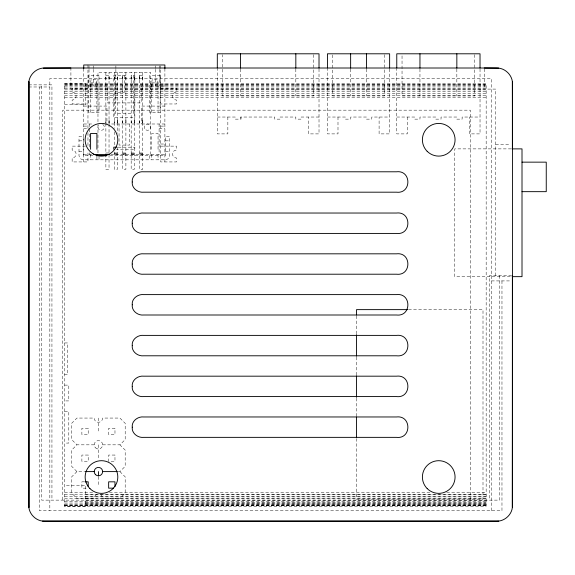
<?xml version="1.0" encoding="UTF-8"?>
<svg xmlns="http://www.w3.org/2000/svg" width="575" height="575" viewBox="0 0 575 575"><rect width="100%" height="100%" fill="white"/><g stroke="black" fill="none" stroke-linecap="round" stroke-linejoin="round"><path stroke-width="0.43" stroke-dasharray="2.88 2.16" d="M105.865 77.172L105.865 78.603M109.027 77.179L109.027 78.595M114.296 77.172L114.296 78.603M117.458 77.179L117.465 79.717M117.458 77.467L117.458 78.595M122.727 77.172L122.741 79.724M122.727 77.474L122.727 78.603M125.889 77.179L125.889 78.595M131.157 77.172L131.157 78.603M134.32 77.179L134.334 79.717M134.32 77.467L134.32 78.595M139.588 77.172L139.603 79.724M139.588 77.474L139.588 78.603M142.751 77.179L142.751 78.595M105.865 76.87L105.872 79.724M109.034 77.266L109.027 76.877M109.027 77.028L109.034 79.717M114.296 76.691L114.303 79.724M114.303 77.258L114.296 76.87M117.465 77.266L117.458 76.698M117.465 77.532L117.458 77.028M122.734 77.258L122.727 76.691M122.734 77.532L122.727 77.021M125.889 76.877L125.896 79.717M131.157 76.87L131.172 79.724M134.32 76.698L134.327 77.532M134.327 77.266L134.32 76.877M139.588 76.691L139.603 77.532M139.603 77.258L139.588 76.87M142.751 76.698L142.765 79.717M109.034 122.892L109.049 122.647A5.276 0.769 -87 0 0 109.049 119.888L109.034 119.715M117.465 122.892L117.48 122.647A5.276 0.769 -87 0 0 117.48 119.888L117.465 119.715M125.896 122.892L125.911 122.647A5.276 0.769 -87 0 0 125.911 119.888L125.896 119.715M134.334 122.892L134.342 122.647A5.276 0.769 -87 0 0 134.342 119.888L134.334 119.715M142.765 122.892L142.772 122.647A5.276 0.769 -87 0 0 142.772 119.888L142.765 119.715M90.591 112.398L90.591 82.886L91.123 79.199L96.392 79.199L96.916 82.886L96.916 112.398M151.721 112.398L151.721 82.886L152.246 79.199L157.521 79.199L158.046 82.886L158.046 112.398M94.207 444.834L76.928 444.834L71.652 450.103L71.652 466.332L76.928 471.601L84.705 471.601M76.928 471.601L71.652 476.876L71.652 493.106L76.928 498.374L94.207 498.374A4.219 4.219 0 0 1 98.426 494.155M102.638 444.834L119.923 444.834L125.192 439.566L125.192 423.337L119.923 418.061L102.638 418.061A4.219 4.219 0 0 1 98.426 422.28A4.219 4.219 0 0 1 94.207 418.061L76.928 418.061L71.652 423.337L71.652 439.566L76.928 444.834M118.198 471.601L119.923 471.601L125.192 466.332L125.192 450.103L119.923 444.834M105.872 75.512L109.034 75.512M125.896 75.512L113.778 75.512L113.778 117.667L134.859 117.667L134.859 75.512L131.172 75.512M139.603 75.512L142.765 75.512M90.591 82.886L96.916 82.886M151.721 82.886L158.046 82.886M64.587 83.813L486.162 83.813L486.162 506.259L64.587 506.18M64.587 84.223L486.162 84.223M28.75 84.87L51.937 84.87L51.937 500.128M64.587 84.884L486.162 84.884M64.587 85.797L486.162 85.797M83.742 86.049L107.453 86.049L107.453 102.911L141.184 102.911L141.184 86.049L164.896 86.049M28.75 86.976L49.831 86.976M64.587 86.947L486.162 86.947M87.961 88.162L72.148 88.162L72.148 92.108A3.953 3.953 0 0 1 76.101 96.061A3.953 3.953 0 0 1 72.148 100.014L72.148 103.967L87.961 103.967M160.677 88.162L176.489 88.162L176.489 92.108A3.953 3.953 0 0 0 172.536 96.061A3.953 3.953 0 0 0 176.489 100.014L176.489 103.967L160.677 103.967M64.587 88.313L486.162 88.313M64.587 89.865L486.162 89.865M64.587 91.583L486.162 91.583M64.587 93.438L486.162 93.438M64.587 95.4L486.162 95.4M64.587 97.427L486.162 97.427M64.587 104.758L85.661 104.758L85.661 83.684L64.587 83.684L64.587 506.316L85.661 506.316L85.661 485.235L64.587 485.235M83.742 106.073L106.928 106.073L106.928 123.992M164.896 106.073L141.709 106.073L141.709 123.992M217.314 117.034L235.232 117.034L235.232 119.14L241.026 119.14L241.026 117.034M319.017 117.034L301.106 117.034L301.106 119.14L295.83 119.14L295.83 117.034L280.025 117.034L280.025 119.14L274.757 119.14L274.757 117.034L240.501 117.034L240.501 119.14M327.448 117.034L345.367 117.034L345.367 119.14L350.635 119.14L350.635 117.034L366.447 117.034L366.447 119.14L371.716 119.14L371.716 117.034L389.634 117.034M396.772 117.034L414.69 117.034L414.69 119.14L419.958 119.14L419.958 117.034L435.764 117.034L435.764 119.14L441.032 119.14L441.032 117.034L456.845 117.034L456.845 119.14L462.113 119.14L462.113 117.034L480.032 117.034M83.742 123.992L93.754 123.992M164.896 123.992L109.034 123.992L109.034 72.349M83.742 126.097L87.961 126.097M160.677 126.097L164.896 126.097M83.742 128.211L89.542 128.211M159.103 128.211L164.896 128.211M78.998 140.853L83.217 140.853M165.42 140.853L169.639 140.853M160.677 144.016L164.896 144.016M495.65 144.663L510.737 144.663M85.431 146.129L72.148 146.129L72.148 150.075A3.953 3.953 0 0 1 76.101 154.028A3.953 3.953 0 0 1 72.148 157.981L72.148 161.934L87.961 161.934L87.961 150.995M160.677 146.129L176.489 146.129L176.489 150.075A3.953 3.953 0 0 0 172.536 154.028A3.953 3.953 0 0 0 176.489 157.981L176.489 161.934L160.677 161.934L160.677 69.367M118.17 147.178L134.859 147.178L134.859 149.284L116.416 149.284M511.24 148.882L454.717 148.882L454.717 276.654L511.24 276.654M78.998 151.397L83.217 151.397M165.42 151.397L169.639 151.397M105.872 152.979L109.034 152.979M114.303 152.979L117.465 152.979M122.741 152.979L125.896 152.979M131.172 152.979L134.334 152.979M139.603 152.979L142.765 152.979M114.303 153.503L117.465 153.503M122.741 153.503L125.896 153.503M131.172 153.503L134.334 153.503M139.603 153.503L142.765 153.503M83.742 154.56L92.216 154.56M110.795 154.56L164.896 154.56M114.303 154.625L117.465 154.625M122.741 154.625L125.896 154.625M131.172 154.625L134.334 154.625M139.603 154.625L142.765 154.625M92.963 155.609L83.217 155.609L83.217 136.642L78.998 136.642L78.998 155.609A4.629 4.629 0 0 0 83.217 159.828L165.42 159.828A4.629 4.629 0 0 0 169.639 155.609L169.639 136.642L165.42 136.642L165.42 155.609L110.177 155.609M511.621 275.641L489.325 275.641L489.325 500.128M491.431 280.916L510.751 280.916M408.552 309.63L483 309.63L483 499.344L356.529 499.344L356.529 438.488M64.587 342.952L67.749 342.952L67.749 374.569L64.587 374.569M64.587 385.113L68.799 385.113L68.799 400.919L64.587 400.919M64.587 411.456L68.799 411.456L68.799 443.073L64.587 443.073M84.252 481.828L81.88 481.828L81.88 488.153L88.205 488.153M64.587 492.567L93.287 492.567M109.43 492.567L430.553 492.567M446.696 492.567L486.162 492.567M64.587 494.593L486.162 494.593M85.661 494.809L486.162 494.809M64.587 496.556L486.162 496.556M85.661 496.901L486.162 496.901M64.587 498.41L486.162 498.41M85.661 498.884L486.162 498.884M85.661 500.724L486.162 500.724M64.587 501.68L486.162 501.68M85.661 502.363L486.162 502.363M64.587 503.046L486.162 503.046M85.661 503.765L486.162 503.765M64.587 504.196L486.162 504.196M85.661 504.9L486.162 504.9M64.587 505.109L486.162 505.109M64.587 505.396L486.162 505.396M64.587 505.777L486.162 505.734M119.923 471.601L125.192 476.876L125.192 493.106L119.923 498.374L102.638 498.374A4.219 4.219 0 0 0 100.532 494.723M142.751 120.836L142.765 121.102A3.191 0.467 -87 0 1 142.765 122.777M139.588 120.894L139.61 121.21A2.731 0.403 -87 0 1 139.61 122.64L139.603 122.813A4.816 0.704 -87 0 0 139.603 119.78M134.32 120.836L134.334 121.102A3.191 0.467 -87 0 1 134.334 122.777M131.157 120.894L131.179 121.21A2.731 0.403 -87 0 1 131.179 122.64L131.172 122.813A4.816 0.704 -87 0 0 131.172 119.78M125.889 120.836L125.903 121.102A3.191 0.467 -87 0 1 125.903 122.777M122.727 120.894L122.748 121.21A2.731 0.403 -87 0 1 122.748 122.64L122.741 122.813A4.816 0.704 -87 0 0 122.741 119.78M117.458 120.836L117.472 121.102A3.191 0.467 -87 0 1 117.472 122.777M114.296 120.894L114.317 121.21A2.731 0.403 -87 0 1 114.317 122.64L114.303 122.813A4.816 0.704 -87 0 0 114.303 119.78M109.027 120.836L109.042 121.102A3.191 0.467 -87 0 1 109.042 122.777M105.865 120.894L105.886 121.21A2.731 0.403 -87 0 1 105.886 122.64L105.872 122.813A4.816 0.704 -87 0 0 105.872 119.78M501.968 280.916L501.968 510.672L39.287 510.665L39.287 86.976M499.618 275.641L499.618 500.128L41.644 500.128L41.644 84.87M495.65 275.641L495.65 89.089L70.905 89.089L70.905 68.008M491.431 510.672L491.431 78.545L49.831 78.545L49.831 510.665M484.243 68.885L484.243 89.089M480.032 68.928L480.032 133.896L469.495 133.896L469.495 117.034M474.763 54.69L474.763 95.953L402.04 95.953L402.04 54.69M470.35 500.128L470.35 110.163L62.725 110.163L62.725 500.128M456.845 69.043L456.845 95.953M419.958 69.043L419.958 95.953M407.308 117.034L407.308 133.896L396.772 133.896L396.772 68.928M389.634 68.928L389.634 133.896L379.098 133.896L379.098 117.034M384.366 54.69L384.366 95.953L332.724 95.953L332.724 54.69M366.447 69.043L366.447 95.953M356.529 315.898L356.529 333.795M356.529 357.061L356.529 374.957M356.529 398.223L356.529 416.12M350.635 69.043L350.635 95.953M337.992 117.034L337.992 133.896L327.448 133.896L327.448 68.928M319.017 68.928L319.017 133.896L308.48 133.896L308.48 117.034M313.749 54.69L313.749 95.953L222.583 95.953L222.583 54.69M295.83 69.043L295.83 95.953M240.501 69.043L240.501 95.953M227.851 117.034L227.851 133.896L217.314 133.896L217.314 68.928M164.896 68.554L164.896 161.934M160.677 65.852L160.677 68.483M159.627 65.852L159.627 68.483M159.627 69.367L159.627 86.049M159.103 123.992L159.103 154.56M158.046 149.284L158.046 133.479L151.721 133.479L151.721 149.284M158.046 154.56L158.046 159.828M155.408 65.852L155.408 68.483M155.408 69.367L155.408 86.049M151.721 154.56L151.721 159.828M150.664 154.56L150.664 72.349L97.973 72.349L97.973 123.1M149.615 155.609L149.615 159.828M142.751 72.349L142.765 169.316L139.603 169.316L139.603 72.349M134.334 72.349L134.334 169.316L131.172 169.316L131.172 72.349M133.278 75.512L133.278 113.455L115.359 113.455L115.359 75.512M129.591 123.992L129.591 145.072L119.047 145.072L119.047 123.992M125.896 72.349L125.896 169.316L122.741 169.316L122.727 72.349M124.322 75.512L124.322 92.374L115.884 92.374L115.884 102.911M117.465 72.349L117.465 133.271M117.465 147.071L117.465 169.316L114.303 169.316L114.303 151.937M115.884 65.852L115.884 68.483M115.884 69.367L115.884 75.512M114.296 72.349L114.303 128.362M114.303 131.855L114.303 146.345M109.034 124.308L109.034 169.316L105.872 169.316L105.872 156.292M105.872 72.349L105.872 123.093M105.872 123.417L105.872 154.56M99.022 156.458L99.022 159.828M98.426 418.061L98.426 431.451M98.426 444.834L98.426 458.217M98.426 476.653L98.426 484.991M97.973 124.782L97.973 153.676M96.916 156.458L96.916 159.828M93.229 65.852L93.229 68.483M93.229 69.367L93.229 86.049M90.591 154.56L90.591 159.828M89.542 123.992L89.542 126.615M89.542 129.088L89.542 148.443M89.542 152.799L89.542 154.56M89.01 65.852L89.01 68.483M89.01 69.367L89.01 86.049M87.961 64.975L87.961 128.786M87.961 132.602L87.961 145.985M83.742 68.554L83.742 161.934M102.717 124.416A3.163 3.163 0 0 1 103.723 128.965A3.163 3.163 0 0 1 99.101 129.576A3.163 3.163 0 0 1 98.893 124.919M99.022 75.512L88.485 75.512L88.485 112.398L99.022 112.398L99.022 75.512M160.152 75.512L149.615 75.512L149.615 112.398L160.152 112.398L160.152 75.512M88.205 428.289L81.88 428.289L81.88 434.614L88.205 434.614L88.205 428.289M114.971 428.289L108.646 428.289L108.646 434.614L114.971 434.614L114.971 428.289M88.205 455.055L81.88 455.055L81.88 461.38L88.205 461.38L88.205 455.055M114.971 455.055L108.646 455.055L108.646 461.38L114.971 461.38L114.971 455.055M145.928 129.893A3.163 3.163 0 0 0 150.664 127.154A3.163 3.163 0 0 0 145.928 124.416A3.163 3.163 0 0 0 145.928 129.893M95.443 447.817A4.219 4.219 0 0 0 102.501 445.927A4.219 4.219 0 0 0 97.333 440.759A4.219 4.219 0 0 0 95.443 447.817"/><path stroke-width="0.86" d="M512.512 275.641L512.375 507.459C511.491 515.114 504.404 521.324 496.699 521.202L44.562 521.202C36.11 521.381 28.57 513.842 28.75 505.396L28.75 83.813C28.57 75.368 36.11 67.828 44.562 68.008L496.699 68.008C505.152 67.828 512.692 75.368 512.512 83.813L512.375 507.459L512.375 276.647M43.384 68.138L70.905 68.008M116.416 147.178L113.778 147.178L113.778 149.284M512.138 148.882L522.007 148.882L522.007 276.654L512.138 276.654M93.754 154.56L109.293 154.56M96.916 155.609L106.001 155.609M522.007 162.15L546.25 162.15L546.25 191.662L522.007 191.662M407.653 309.63L356.529 309.63L356.529 314.999M85.567 471.601L94.207 471.601M102.638 471.601L117.336 471.601M85.042 481.828L88.205 481.828L88.205 486.572M113.39 488.153L108.646 488.153L108.646 481.828L114.971 481.828L114.971 486.572M42.492 521.072L498.762 521.072M484.243 68.008L498.762 68.145M512.512 144.663L512.375 81.751L512.375 149.112M480.032 68.044L480.032 53.798L396.772 53.798L396.772 68.044M456.845 53.798L456.845 68.145M419.958 53.798L419.958 68.145M389.634 68.044L389.634 53.798L327.448 53.798L327.448 68.044M366.447 53.798L366.447 68.145M356.529 334.686L356.529 356.162M356.529 375.849L356.529 397.325M356.529 417.012L356.529 437.597M350.635 53.798L350.635 68.145M319.017 68.044L319.017 53.798L217.314 53.798L217.314 68.044M295.83 53.798L295.83 68.145M240.501 53.798L240.501 68.145M164.896 68.554L164.896 64.975L83.742 64.975L83.742 68.554M105.872 154.38L105.872 156.292M98.426 471.601L98.426 475.82M96.916 149.284L96.916 133.479L90.591 133.479L90.591 149.284M96.916 154.56L96.916 156.033M132.243 181.987C131.538 188.154 137.95 192.898 143.728 192.187L396.477 192.187C411.664 194.07 411.664 169.905 396.477 171.788L143.728 171.788C137.95 171.07 131.538 175.821 132.243 181.987M132.243 223.229C131.538 229.396 137.95 234.14 143.728 233.421L396.477 233.421C411.664 235.312 411.664 211.147 396.477 213.03L143.728 213.03C137.95 212.312 131.538 217.062 132.243 223.229M132.243 264.018C131.538 270.185 137.95 274.929 143.728 274.21L396.477 274.21C411.664 276.093 411.664 251.936 396.477 253.819L143.728 253.819C137.95 253.101 131.538 257.844 132.243 264.018M132.243 304.8C131.538 310.967 137.95 315.718 143.728 314.999L396.477 314.999C411.664 316.882 411.664 292.718 396.477 294.608L143.728 294.608C137.95 293.89 131.538 298.633 132.243 304.8M132.243 345.589C131.538 351.756 137.95 356.507 143.728 355.788L396.477 355.788C411.664 357.672 411.664 333.507 396.477 335.39L143.728 335.39C137.95 334.679 131.538 339.423 132.243 345.589M132.243 386.378C131.538 392.545 137.95 397.296 143.728 396.577L396.477 396.577C411.664 398.461 411.664 374.296 396.477 376.179L143.728 376.179C137.95 375.461 131.538 380.212 132.243 386.378M132.243 427.168C131.538 433.334 137.95 438.078 143.728 437.359L396.477 437.359C411.664 439.25 411.664 415.085 396.477 416.968L143.728 416.968C137.95 416.25 131.538 421.001 132.243 427.168M28.887 81.751L28.887 507.459L28.887 81.751M95.443 474.583A4.219 4.219 0 0 0 102.501 472.693A4.219 4.219 0 0 0 97.333 467.533A4.219 4.219 0 0 0 95.443 474.583M427.182 488.577A16.337 16.337 0 0 0 454.516 481.253A16.337 16.337 0 0 0 434.506 461.251A16.337 16.337 0 0 0 427.182 488.577M427.182 151.318A16.337 16.337 0 0 0 454.516 143.994A16.337 16.337 0 0 0 434.506 123.984A16.337 16.337 0 0 0 427.182 151.318M89.923 488.577A16.337 16.337 0 0 0 117.25 481.253A16.337 16.337 0 0 0 97.247 461.251A16.337 16.337 0 0 0 89.923 488.577M93.071 153.777A16.337 16.337 0 0 0 117.803 140.041A16.337 16.337 0 0 0 93.545 125.479A16.337 16.337 0 0 0 93.071 153.777"/></g></svg>
